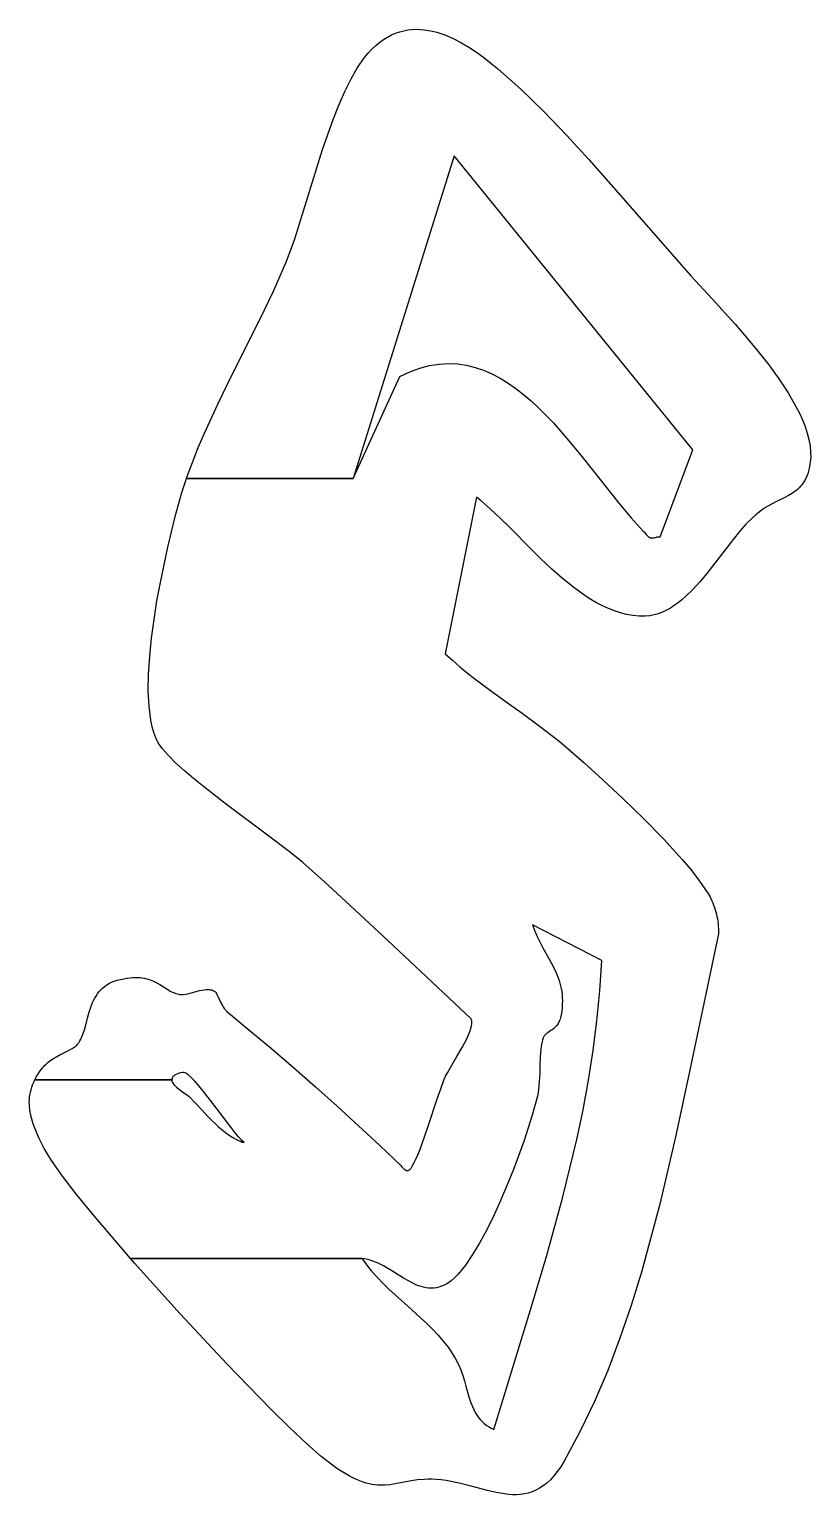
# Model space of a CAD drawing. Header units: millimetres. Extents: x 73 to 173, y -160 to -92.
# Drawn here: x 164.704 to 165.851, y -144.396 to -142.244 of the extents above; entities that cross this region are included whole.
import ezdxf

# ---------------------------------------------------------------- set-up
doc = ezdxf.new("R2010")
doc.units = ezdxf.units.MM
doc.layers.add('F.Silkscreen', color=41, linetype='CONTINUOUS', true_color=0xf2eda1)

msp = doc.modelspace()

# ---------------------------------------------------------------- linework, layer by layer
at = {"layer": 'F.Silkscreen', "linetype": 'CONTINUOUS'}
for p, q in [((165.218447, -142.263321), (165.224171, -142.259169)), ((165.224171, -142.259169), (165.229996, -142.255613)), ((165.229996, -142.255613), (165.235891, -142.252543)), ((165.235891, -142.252543), (165.241789, -142.249983)), ((165.241789, -142.249983), (165.247742, -142.247945)), ((165.247742, -142.247945), (165.253738, -142.24639)), ((165.253738, -142.24639), (165.259747, -142.245254)), ((165.259747, -142.245254), (165.265777, -142.244568)), ((165.265777, -142.244568), (165.271833, -142.244306)), ((165.271833, -142.244306), (165.277901, -142.244447)), ((165.277901, -142.244447), (165.283994, -142.244957)), ((165.283994, -142.244957), (165.290034, -142.245837)), ((165.290034, -142.245837), (165.29609, -142.247043)), ((165.29609, -142.247043), (165.302135, -142.2486)), ((165.302135, -142.2486), (165.308144, -142.250438)), ((165.308144, -142.250438), (165.314124, -142.252598)), ((165.314124, -142.252598), (165.326002, -142.257678)), ((165.326002, -142.257678), (165.337691, -142.263671)), ((165.196258, -142.285722), (165.201617, -142.279197)), ((165.201617, -142.279197), (165.207118, -142.273324)), ((165.207118, -142.273324), (165.21274, -142.268035)), ((165.21274, -142.268035), (165.218447, -142.263321)), ((165.337691, -142.263671), (165.349143, -142.270452)), ((165.349143, -142.270452), (165.360339, -142.277861)), ((165.360339, -142.277861), (165.371189, -142.285746)), ((165.176312, -142.317173), (165.186008, -142.300453)), ((165.186008, -142.300453), (165.196258, -142.285722)), ((165.371189, -142.285746), (165.381668, -142.293983)), ((165.381668, -142.293983), (165.391697, -142.302374)), ((165.391697, -142.302374), (165.408578, -142.316968)), ((165.167125, -142.335626), (165.176312, -142.317173)), ((165.408578, -142.316968), (165.425455, -142.332305)), ((165.158433, -142.355526), (165.167125, -142.335626)), ((165.425455, -142.332305), (165.44229, -142.348323)), ((165.150141, -142.376592), (165.158433, -142.355526)), ((165.44229, -142.348323), (165.459086, -142.364945)), ((165.459086, -142.364945), (165.492421, -142.399585)), ((165.134618, -142.420995), (165.150141, -142.376592)), ((165.492421, -142.399585), (165.525394, -142.435532)), ((165.106764, -142.510994), (165.134618, -142.420995)), ((165.327752, -142.430249), (165.179531, -142.904033)), ((165.677998, -142.861891), (165.327752, -142.430249)), ((165.525394, -142.435532), (165.557792, -142.472116)), ((165.557792, -142.472116), (165.589515, -142.508588)), ((165.09368, -142.551979), (165.106764, -142.510994)), ((165.589515, -142.508588), (165.650381, -142.578501)), ((165.087193, -142.570456), (165.09368, -142.551979)), ((165.080692, -142.58722), (165.087193, -142.570456)), ((165.650381, -142.578501), (165.675454, -142.606607)), ((165.062328, -142.628946), (165.080692, -142.58722)), ((165.675454, -142.606607), (165.706245, -142.639933)), ((165.042532, -142.670376), (165.062328, -142.628946)), ((165.706245, -142.639933), (165.739879, -142.677087)), ((165.001108, -142.753084), (165.042532, -142.670376)), ((165.739879, -142.677087), (165.756882, -142.696696)), ((165.756882, -142.696696), (165.773531, -142.716751)), ((165.773531, -142.716751), (165.789469, -142.737106)), ((164.980697, -142.794847), (165.001108, -142.753084)), ((165.179531, -142.904033), (165.24782, -142.754348)), ((165.24782, -142.754348), (165.262759, -142.747321)), ((165.262759, -142.747321), (165.277388, -142.741938)), ((165.277388, -142.741938), (165.29165, -142.738185)), ((165.29165, -142.738185), (165.305588, -142.735965)), ((165.305588, -142.735965), (165.319261, -142.735163)), ((165.319261, -142.735163), (165.332591, -142.735745)), ((165.332591, -142.735745), (165.345658, -142.73764)), ((165.345658, -142.73764), (165.35845, -142.740725)), ((165.35845, -142.740725), (165.370946, -142.744968)), ((165.370946, -142.744968), (165.383178, -142.75027)), ((165.383178, -142.75027), (165.395177, -142.756562)), ((165.789469, -142.737106), (165.804351, -142.757567)), ((165.395177, -142.756562), (165.406927, -142.763756)), ((165.406927, -142.763756), (165.418429, -142.771784)), ((165.418429, -142.771784), (165.4297, -142.780587)), ((165.804351, -142.757567), (165.817741, -142.77799)), ((164.961339, -142.837183), (164.980697, -142.794847)), ((165.4297, -142.780587), (165.440778, -142.79005)), ((165.440778, -142.79005), (165.451646, -142.800132)), ((165.817741, -142.77799), (165.829394, -142.798211)), ((165.829394, -142.798211), (165.834439, -142.80819)), ((165.451646, -142.800132), (165.472786, -142.821804)), ((165.834439, -142.80819), (165.838899, -142.81801)), ((165.838899, -142.81801), (165.842731, -142.827745)), ((164.95222, -142.858607), (164.961339, -142.837183)), ((165.472786, -142.821804), (165.493218, -142.844952)), ((165.842731, -142.827745), (165.845891, -142.837303)), ((165.845891, -142.837303), (165.848335, -142.846694)), ((164.943579, -142.880281), (164.95222, -142.858607)), ((165.493218, -142.844952), (165.513066, -142.869003)), ((165.630027, -142.989776), (165.677998, -142.861891)), ((165.848335, -142.846694), (165.850027, -142.855854)), ((165.850027, -142.855854), (165.850906, -142.864814)), ((164.935522, -142.902195), (164.943579, -142.880281)), ((165.513066, -142.869003), (165.532302, -142.893319)), ((165.849728, -142.883942), (165.848858, -142.888628)), ((165.850436, -142.878915), (165.849728, -142.883942)), ((165.850942, -142.87353), (165.850436, -142.878915)), ((165.850906, -142.864814), (165.850942, -142.87353)), ((164.928077, -142.92439), (164.934895, -142.904033)), ((164.934895, -142.904033), (164.935522, -142.902195)), ((164.934895, -142.904033), (165.179531, -142.904033)), ((165.179531, -142.904033), (164.934895, -142.904033)), ((165.532302, -142.893319), (165.569457, -142.940309)), ((165.843698, -142.904106), (165.841961, -142.907258)), ((165.845187, -142.90065), (165.843698, -142.904106)), ((165.846583, -142.896926), (165.845187, -142.90065)), ((165.847797, -142.892918), (165.846583, -142.896926)), ((165.848858, -142.888628), (165.847797, -142.892918)), ((164.91829, -142.959802), (164.928077, -142.92439)), ((165.82405, -142.92548), (165.81856, -142.928724)), ((165.826665, -142.923727), (165.82405, -142.92548)), ((165.82919, -142.921868), (165.826665, -142.923727)), ((165.831584, -142.919871), (165.82919, -142.921868)), ((165.8339, -142.917724), (165.831584, -142.919871)), ((165.836123, -142.915402), (165.8339, -142.917724)), ((165.838221, -142.91291), (165.836123, -142.915402)), ((165.840164, -142.910205), (165.838221, -142.91291)), ((165.841961, -142.907258), (165.840164, -142.910205)), ((165.360665, -142.931211), (165.314658, -143.161261)), ((165.36742, -142.936527), (165.360665, -142.931211)), ((165.38123, -142.948726), (165.36742, -142.936527)), ((165.395363, -142.962141), (165.38123, -142.948726)), ((165.569457, -142.940309), (165.587514, -142.961786)), ((165.781657, -142.948685), (165.778491, -142.950973)), ((165.784838, -142.94653), (165.781657, -142.948685)), ((165.78804, -142.944546), (165.784838, -142.94653)), ((165.794363, -142.940937), (165.78804, -142.944546)), ((165.800656, -142.937701), (165.794363, -142.940937)), ((165.812799, -142.931734), (165.800656, -142.937701)), ((165.81856, -142.928724), (165.812799, -142.931734)), ((164.907302, -143.004924), (164.91829, -142.959802)), ((165.409795, -142.976472), (165.395363, -142.962141)), ((165.587514, -142.961786), (165.605329, -142.981069)), ((165.765635, -142.961623), (165.75601, -142.971156)), ((165.770466, -142.957339), (165.765635, -142.961623)), ((165.775383, -142.953456), (165.770466, -142.957339)), ((165.778491, -142.950973), (165.775383, -142.953456)), ((165.439615, -143.00661), (165.409795, -142.976472)), ((165.605329, -142.981069), (165.606617, -142.982394)), ((165.606617, -142.982394), (165.607739, -142.983708)), ((165.607739, -142.983708), (165.609729, -142.986119)), ((165.609729, -142.986119), (165.610615, -142.987189)), ((165.610615, -142.987189), (165.61153, -142.988168)), ((165.61153, -142.988168), (165.61239, -142.989021)), ((165.61239, -142.989021), (165.612847, -142.989414)), ((165.612847, -142.989414), (165.61333, -142.989776)), ((165.61333, -142.989776), (165.613808, -142.990118)), ((165.613808, -142.990118), (165.614308, -142.990397)), ((165.614308, -142.990397), (165.614826, -142.990652)), ((165.614826, -142.990652), (165.615402, -142.990858)), ((165.615402, -142.990858), (165.615993, -142.991025)), ((165.615993, -142.991025), (165.61663, -142.991159)), ((165.61663, -142.991159), (165.617277, -142.991253)), ((165.617277, -142.991253), (165.618, -142.991293)), ((165.618, -142.991293), (165.618748, -142.991275)), ((165.618748, -142.991275), (165.619552, -142.991226)), ((165.619552, -142.991226), (165.620423, -142.991116)), ((165.620423, -142.991116), (165.621354, -142.990956)), ((165.621354, -142.990956), (165.622325, -142.990736)), ((165.622325, -142.990736), (165.623381, -142.990495)), ((165.623381, -142.990495), (165.624478, -142.990175)), ((165.624478, -142.990175), (165.625691, -142.989776)), ((165.625691, -142.989776), (165.630027, -142.989776)), ((165.74648, -142.981864), (165.736982, -142.993447)), ((165.75601, -142.971156), (165.74648, -142.981864)), ((164.896499, -143.056424), (164.907302, -143.004924)), ((165.455005, -143.021811), (165.439615, -143.00661)), ((165.736982, -142.993447), (165.698336, -143.043365)), ((165.470705, -143.036651), (165.455005, -143.021811)), ((164.891572, -143.08351), (164.896499, -143.056424)), ((165.486738, -143.050876), (165.470705, -143.036651)), ((165.503106, -143.064112), (165.486738, -143.050876)), ((165.688262, -143.055452), (165.677998, -143.066847)), ((165.698336, -143.043365), (165.688262, -143.055452)), ((165.519812, -143.076076), (165.503106, -143.064112)), ((165.528258, -143.081501), (165.519812, -143.076076)), ((165.667372, -143.077285), (165.661933, -143.082063)), ((165.677998, -143.066847), (165.667372, -143.077285)), ((164.887216, -143.110967), (164.891572, -143.08351)), ((165.536795, -143.086472), (165.528258, -143.081501)), ((165.545451, -143.090987), (165.536795, -143.086472)), ((165.554151, -143.094995), (165.545451, -143.090987)), ((165.562955, -143.098439), (165.554151, -143.094995)), ((165.571865, -143.101298), (165.562955, -143.098439)), ((165.639263, -143.097496), (165.633302, -143.100249)), ((165.645083, -143.094247), (165.639263, -143.097496)), ((165.650801, -143.09057), (165.645083, -143.094247)), ((165.656422, -143.086497), (165.650801, -143.09057)), ((165.661933, -143.082063), (165.656422, -143.086497)), ((164.883577, -143.13831), (164.887216, -143.110967)), ((165.580822, -143.103511), (165.571865, -143.101298)), ((165.589875, -143.105093), (165.580822, -143.103511)), ((165.599003, -143.105946), (165.589875, -143.105093)), ((165.608227, -143.106045), (165.599003, -143.105946)), ((165.614686, -143.105463), (165.608227, -143.106045)), ((165.62102, -143.104279), (165.614686, -143.105463)), ((165.627222, -143.102538), (165.62102, -143.104279)), ((165.633302, -143.100249), (165.627222, -143.102538)), ((164.880879, -143.165135), (164.883577, -143.13831)), ((165.314658, -143.161261), (165.325181, -143.170903)), ((164.879226, -143.19105), (164.880879, -143.165135)), ((165.325181, -143.170903), (165.335947, -143.180273)), ((165.335947, -143.180273), (165.346953, -143.189354)), ((164.878831, -143.215617), (164.879226, -143.19105)), ((165.346953, -143.189354), (165.358148, -143.198201)), ((165.358148, -143.198201), (165.381021, -143.215385)), ((164.879845, -143.238436), (164.878831, -143.215617)), ((165.381021, -143.215385), (165.404209, -143.232111)), ((164.882482, -143.259037), (164.879845, -143.238436)), ((165.404209, -143.232111), (165.427511, -143.248728)), ((165.427511, -143.248728), (165.450574, -143.265506)), ((164.884459, -143.268422), (164.882482, -143.259037)), ((164.886881, -143.277059), (164.884459, -143.268422)), ((165.450574, -143.265506), (165.473109, -143.282752)), ((164.889782, -143.284987), (164.886881, -143.277059)), ((164.893216, -143.292076), (164.889782, -143.284987)), ((164.899602, -143.300997), (164.893216, -143.292076)), ((165.473109, -143.282752), (165.484123, -143.291656)), ((165.484123, -143.291656), (165.494883, -143.300786)), ((164.908286, -143.310833), (164.899602, -143.300997)), ((164.918932, -143.32142), (164.908286, -143.310833)), ((165.494883, -143.300786), (165.518524, -143.321669)), ((164.93128, -143.332639), (164.918932, -143.32142)), ((164.944973, -143.344341), (164.93128, -143.332639)), ((165.518524, -143.321669), (165.545948, -143.346467)), ((164.959816, -143.356402), (164.944973, -143.344341)), ((164.991662, -143.3811), (164.959816, -143.356402)), ((165.545948, -143.346467), (165.575569, -143.374157)), ((165.575569, -143.374157), (165.605888, -143.403612)), ((165.055894, -143.428998), (164.991662, -143.3811)), ((165.605888, -143.403612), (165.635268, -143.433756)), ((165.083635, -143.450105), (165.055894, -143.428998)), ((165.635268, -143.433756), (165.649175, -143.448738)), ((165.095395, -143.459494), (165.083635, -143.450105)), ((165.105369, -143.467923), (165.095395, -143.459494)), ((165.649175, -143.448738), (165.662253, -143.463476)), ((165.662253, -143.463476), (165.674336, -143.477837)), ((165.137274, -143.496316), (165.105369, -143.467923)), ((165.674336, -143.477837), (165.685256, -143.491699)), ((165.168736, -143.52485), (165.137274, -143.496316)), ((165.685256, -143.491699), (165.694766, -143.504906)), ((165.694766, -143.504906), (165.702701, -143.51734)), ((165.230552, -143.58218), (165.168736, -143.52485)), ((165.702701, -143.51734), (165.704272, -143.520597)), ((165.704272, -143.520597), (165.705754, -143.52388)), ((165.705754, -143.52388), (165.707137, -143.527165)), ((165.707137, -143.527165), (165.708398, -143.53045)), ((165.708398, -143.53045), (165.709589, -143.533786)), ((165.709589, -143.533786), (165.710663, -143.537099)), ((165.710663, -143.537099), (165.711628, -143.540487)), ((165.711628, -143.540487), (165.712512, -143.543856)), ((165.712512, -143.543856), (165.713275, -143.547291)), ((165.713275, -143.547291), (165.713954, -143.550751)), ((165.713954, -143.550751), (165.714503, -143.554254)), ((165.544291, -143.611807), (165.442546, -143.559465)), ((165.442546, -143.559465), (165.446007, -143.568682)), ((165.446007, -143.568682), (165.449794, -143.577306)), ((165.715787, -143.572559), (165.674636, -143.767987)), ((165.714503, -143.554254), (165.714966, -143.557816)), ((165.714966, -143.557816), (165.715321, -143.561413)), ((165.715321, -143.561413), (165.715572, -143.565068)), ((165.715572, -143.565068), (165.715732, -143.568779)), ((165.715732, -143.568779), (165.715787, -143.572559)), ((165.352454, -143.697552), (165.230552, -143.58218)), ((165.449794, -143.577306), (165.453795, -143.585462)), ((165.453795, -143.585462), (165.457945, -143.593232)), ((165.457945, -143.593232), (165.466225, -143.607975)), ((165.466225, -143.607975), (165.470209, -143.61515)), ((165.470209, -143.61515), (165.473995, -143.622353)), ((165.541569, -143.6561), (165.544291, -143.611807)), ((164.847314, -143.637704), (164.851612, -143.637158)), ((164.851612, -143.637158), (164.855673, -143.63683)), ((164.855673, -143.63683), (164.859544, -143.636701)), ((164.859544, -143.636701), (164.863196, -143.636742)), ((164.863196, -143.636742), (164.866676, -143.636938)), ((164.866676, -143.636938), (164.869986, -143.637305)), ((164.869986, -143.637305), (164.873114, -143.637804)), ((165.473995, -143.622353), (165.47741, -143.629641)), ((165.47741, -143.629641), (165.480421, -143.637119)), ((165.480421, -143.637119), (165.481766, -143.640956)), ((164.804144, -143.660876), (164.806376, -143.657957)), ((164.806376, -143.657957), (164.808829, -143.655163)), ((164.808829, -143.655163), (164.811486, -143.652551)), ((164.811486, -143.652551), (164.814415, -143.650067)), ((164.814415, -143.650067), (164.817608, -143.647767)), ((164.817608, -143.647767), (164.821064, -143.645662)), ((164.821064, -143.645662), (164.824796, -143.643765)), ((164.824796, -143.643765), (164.828872, -143.642089)), ((164.828872, -143.642089), (164.833247, -143.640632)), ((164.833247, -143.640632), (164.837982, -143.639402)), ((164.837982, -143.639402), (164.84275, -143.638448)), ((164.84275, -143.638448), (164.847314, -143.637704)), ((164.873114, -143.637804), (164.876072, -143.638448)), ((164.876072, -143.638448), (164.878898, -143.639184)), ((164.878898, -143.639184), (164.881574, -143.640059)), ((164.881574, -143.640059), (164.886593, -143.642045)), ((164.886593, -143.642045), (164.891205, -143.644316)), ((164.891205, -143.644316), (164.895498, -143.646774)), ((164.895498, -143.646774), (164.899535, -143.649317)), ((164.899535, -143.649317), (164.907266, -143.654336)), ((164.907266, -143.654336), (164.911131, -143.656589)), ((164.911131, -143.656589), (164.915105, -143.658553)), ((164.915105, -143.658553), (164.917151, -143.65938)), ((164.940009, -143.659727), (164.943474, -143.658808)), ((164.943474, -143.658808), (164.95042, -143.656859)), ((164.95042, -143.656859), (164.953879, -143.655959)), ((164.953879, -143.655959), (164.957317, -143.655163)), ((164.957317, -143.655163), (164.960705, -143.65458)), ((164.960705, -143.65458), (164.963992, -143.654267)), ((164.963992, -143.654267), (164.965591, -143.654233)), ((164.965591, -143.654233), (164.967215, -143.654268)), ((164.967215, -143.654268), (164.968763, -143.654401)), ((164.968763, -143.654401), (164.970275, -143.654656)), ((164.970275, -143.654656), (164.97178, -143.655039)), ((164.97178, -143.655039), (164.97323, -143.655488)), ((164.97323, -143.655488), (164.974669, -143.656111)), ((164.974669, -143.656111), (164.976058, -143.656859)), ((164.976058, -143.656859), (164.976334, -143.656913)), ((164.976334, -143.656913), (164.976638, -143.657074)), ((164.976638, -143.657074), (164.976939, -143.657365)), ((164.976939, -143.657365), (164.977268, -143.65774)), ((164.977268, -143.65774), (164.977972, -143.658793)), ((164.977972, -143.658793), (164.978773, -143.660163)), ((165.481766, -143.640956), (165.482949, -143.644888)), ((165.482949, -143.644888), (165.483988, -143.648936)), ((165.483988, -143.648936), (165.484859, -143.65308)), ((165.484859, -143.65308), (165.485568, -143.657365)), ((165.485568, -143.657365), (165.486081, -143.661747)), ((165.537339, -143.700176), (165.541569, -143.6561)), ((164.792115, -143.687483), (164.794396, -143.680465)), ((164.794396, -143.680465), (164.797077, -143.673635)), ((164.797077, -143.673635), (164.798594, -143.670296)), ((164.798594, -143.670296), (164.800281, -143.667042)), ((164.800281, -143.667042), (164.802111, -143.663903)), ((164.802111, -143.663903), (164.804144, -143.660876)), ((164.917151, -143.65938), (164.919253, -143.660118)), ((164.919253, -143.660118), (164.921469, -143.660742)), ((164.921469, -143.660742), (164.923731, -143.661217)), ((164.923731, -143.661217), (164.925251, -143.661431)), ((164.925251, -143.661431), (164.926779, -143.661544)), ((164.926779, -143.661544), (164.928375, -143.661567)), ((164.928375, -143.661567), (164.92999, -143.661507)), ((164.92999, -143.661507), (164.933265, -143.661148)), ((164.933265, -143.661148), (164.936596, -143.660528)), ((164.936596, -143.660528), (164.940009, -143.659727)), ((164.978773, -143.660163), (164.979625, -143.661818)), ((164.979625, -143.661818), (164.980539, -143.663751)), ((164.980539, -143.663751), (164.982573, -143.668121)), ((164.982573, -143.668121), (164.984898, -143.67289)), ((164.984898, -143.67289), (164.986158, -143.675327)), ((164.986158, -143.675327), (164.987512, -143.677697)), ((164.987512, -143.677697), (164.988884, -143.679995)), ((164.988884, -143.679995), (164.990362, -143.682168)), ((165.486081, -143.661747), (165.486398, -143.666317)), ((165.486433, -143.675915), (165.486092, -143.680988)), ((165.486398, -143.666317), (165.486524, -143.671035)), ((165.486524, -143.671035), (165.486433, -143.675915)), ((164.786495, -143.708478), (164.790139, -143.694575)), ((164.790139, -143.694575), (164.792115, -143.687483)), ((164.990362, -143.682168), (164.991099, -143.68318)), ((164.991099, -143.68318), (164.991889, -143.684163)), ((164.991889, -143.684163), (164.992679, -143.685058)), ((164.992679, -143.685058), (164.993498, -143.685901)), ((164.993498, -143.685901), (165.026576, -143.713316)), ((165.353132, -143.699158), (165.352454, -143.697552)), ((165.35353, -143.700927), (165.353132, -143.699158)), ((165.353703, -143.70292), (165.35353, -143.700927)), ((165.481788, -143.701472), (165.481045, -143.702995)), ((165.482493, -143.699789), (165.481788, -143.701472)), ((165.483162, -143.697969), (165.482493, -143.699789)), ((165.483729, -143.696037), (165.483162, -143.697969)), ((165.484266, -143.693966), (165.483729, -143.696037)), ((165.484692, -143.691736), (165.484266, -143.693966)), ((165.485529, -143.686256), (165.484692, -143.691736)), ((165.486092, -143.680988), (165.485529, -143.686256)), ((165.531712, -143.744027), (165.537339, -143.700176)), ((164.779904, -143.727189), (164.782431, -143.721397)), ((164.782431, -143.721397), (164.784567, -143.715109)), ((164.784567, -143.715109), (164.786495, -143.708478)), ((165.026576, -143.713316), (165.0594, -143.740957)), ((165.346157, -143.726879), (165.348954, -143.720815)), ((165.348954, -143.720815), (165.351224, -143.715075)), ((165.351224, -143.715075), (165.352829, -143.709804)), ((165.352829, -143.709804), (165.353324, -143.707344)), ((165.353324, -143.707344), (165.353614, -143.705043)), ((165.353614, -143.705043), (165.353703, -143.70292)), ((165.459481, -143.723134), (165.458979, -143.7241)), ((165.460092, -143.722246), (165.459481, -143.723134)), ((165.460753, -143.721397), (165.460092, -143.722246)), ((165.461444, -143.720609), (165.460753, -143.721397)), ((165.462194, -143.719869), (165.461444, -143.720609)), ((165.46301, -143.719165), (165.462194, -143.719869)), ((165.463869, -143.718512), (165.46301, -143.719165)), ((165.465659, -143.717227), (165.463869, -143.718512)), ((165.467594, -143.715955), (165.465659, -143.717227)), ((165.469585, -143.714712), (165.467594, -143.715955)), ((165.471614, -143.713346), (165.469585, -143.714712)), ((165.473665, -143.711846), (165.471614, -143.713346)), ((165.474661, -143.710993), (165.473665, -143.711846)), ((165.475651, -143.710084), (165.474661, -143.710993)), ((165.476621, -143.709139), (165.475651, -143.710084)), ((165.477574, -143.708092), (165.476621, -143.709139)), ((165.478498, -143.706965), (165.477574, -143.708092)), ((165.47936, -143.705751), (165.478498, -143.706965)), ((165.480239, -143.704416), (165.47936, -143.705751)), ((165.481045, -143.702995), (165.480239, -143.704416)), ((164.752058, -143.748782), (164.759845, -143.744848)), ((164.759845, -143.744848), (164.763496, -143.742916)), ((164.763496, -143.742916), (164.766905, -143.741008)), ((164.766905, -143.741008), (164.769965, -143.739048)), ((164.769965, -143.739048), (164.772744, -143.736962)), ((164.772744, -143.736962), (164.773939, -143.735903)), ((164.773939, -143.735903), (164.775076, -143.734787)), ((164.775076, -143.734787), (164.776053, -143.733624)), ((164.776053, -143.733624), (164.776958, -143.732412)), ((164.776958, -143.732412), (164.778517, -143.729882)), ((164.778517, -143.729882), (164.779904, -143.727189)), ((165.0594, -143.740957), (165.091902, -143.768907)), ((165.331755, -143.752788), (165.339366, -143.739695)), ((165.339366, -143.739695), (165.342931, -143.733212)), ((165.342931, -143.733212), (165.346157, -143.726879)), ((165.454934, -143.742437), (165.454469, -143.747803)), ((165.455531, -143.737418), (165.454934, -143.742437)), ((165.456338, -143.732832), (165.455531, -143.737418)), ((165.457306, -143.72872), (165.456338, -143.732832)), ((165.458552, -143.72515), (165.457306, -143.72872)), ((165.458979, -143.7241), (165.458552, -143.72515)), ((165.524837, -143.787704), (165.531712, -143.744027)), ((164.724874, -143.767783), (164.726571, -143.765981)), ((164.726571, -143.765981), (164.728335, -143.764251)), ((164.728335, -143.764251), (164.73014, -143.762606)), ((164.73014, -143.762606), (164.73203, -143.761055)), ((164.73203, -143.761055), (164.735865, -143.758187)), ((164.735865, -143.758187), (164.739856, -143.75555)), ((164.739856, -143.75555), (164.743923, -143.753104)), ((164.743923, -143.753104), (164.748023, -143.750879)), ((164.748023, -143.750879), (164.752058, -143.748782)), ((165.317752, -143.776788), (165.324246, -143.765397)), ((165.324246, -143.765397), (165.331755, -143.752788)), ((165.453636, -143.765303), (165.453218, -143.777525)), ((165.454115, -143.753428), (165.453636, -143.765303)), ((165.454469, -143.747803), (165.454115, -143.753428)), ((164.710568, -143.790446), (164.712136, -143.787114)), ((164.712136, -143.787114), (164.712314, -143.786731)), ((164.712136, -143.787114), (164.913301, -143.787114)), ((164.913301, -143.787114), (164.712136, -143.787114)), ((164.712314, -143.786731), (164.714291, -143.782998)), ((164.714291, -143.782998), (164.716507, -143.779235)), ((164.716507, -143.779235), (164.718975, -143.77546)), ((164.718975, -143.77546), (164.721706, -143.77166)), ((164.721706, -143.77166), (164.723261, -143.769678)), ((164.723261, -143.769678), (164.724874, -143.767783)), ((164.913357, -143.785811), (164.913301, -143.787114)), ((164.913301, -143.787114), (164.913493, -143.788411)), ((164.913737, -143.784534), (164.913357, -143.785811)), ((164.914403, -143.783297), (164.913737, -143.784534)), ((164.915394, -143.782088), (164.914403, -143.783297)), ((164.916744, -143.780955), (164.915394, -143.782088)), ((164.918449, -143.779839), (164.916744, -143.780955)), ((164.920599, -143.778795), (164.918449, -143.779839)), ((164.92313, -143.777805), (164.920599, -143.778795)), ((164.926113, -143.776873), (164.92313, -143.777805)), ((164.929549, -143.776024), (164.926113, -143.776873)), ((164.931041, -143.776024), (164.929549, -143.776024)), ((164.93274, -143.776554), (164.931041, -143.776024)), ((164.934719, -143.777588), (164.93274, -143.776554)), ((164.936875, -143.779096), (164.934719, -143.777588)), ((164.941768, -143.78334), (164.936875, -143.779096)), ((164.947306, -143.789062), (164.941768, -143.78334)), ((165.091902, -143.768907), (165.124089, -143.797104)), ((165.307985, -143.799978), (165.313225, -143.786195)), ((165.313225, -143.786195), (165.315186, -143.781779)), ((165.315186, -143.781779), (165.317752, -143.776788)), ((165.453218, -143.777525), (165.452607, -143.789528)), ((165.516794, -143.831168), (165.524837, -143.787704)), ((165.674636, -143.767987), (165.653229, -143.868744)), ((164.704616, -143.812368), (164.705125, -143.808777)), ((164.705125, -143.808777), (164.705808, -143.805128)), ((164.705808, -143.805128), (164.706655, -143.801479)), ((164.706655, -143.801479), (164.707757, -143.79781)), ((164.707757, -143.79781), (164.709047, -143.79414)), ((164.709047, -143.79414), (164.710568, -143.790446)), ((164.913493, -143.788411), (164.913898, -143.789759)), ((164.913898, -143.789759), (164.914561, -143.791078)), ((164.914561, -143.791078), (164.915369, -143.79241)), ((164.915369, -143.79241), (164.916391, -143.793758)), ((164.916391, -143.793758), (164.917557, -143.795105)), ((164.917557, -143.795105), (164.920213, -143.797725)), ((164.920213, -143.797725), (164.923238, -143.800253)), ((164.923238, -143.800253), (164.926413, -143.802625)), ((164.926413, -143.802625), (164.929539, -143.804845)), ((164.929539, -143.804845), (164.935025, -143.808509)), ((164.935025, -143.808509), (164.937029, -143.809882)), ((164.953376, -143.796032), (164.947306, -143.789062)), ((164.959816, -143.803949), (164.953376, -143.796032)), ((164.973509, -143.821607), (164.959816, -143.803949)), ((165.124089, -143.797104), (165.155953, -143.825563)), ((165.302274, -143.816584), (165.307985, -143.799978)), ((165.45082, -143.806045), (165.449825, -143.810891)), ((165.451559, -143.800857), (165.45082, -143.806045)), ((165.452167, -143.795306), (165.451559, -143.800857)), ((165.452607, -143.789528), (165.452167, -143.795306)), ((164.704189, -143.819587), (164.70432, -143.815991)), ((164.704231, -143.823175), (164.704189, -143.819587)), ((164.704458, -143.826754), (164.704231, -143.823175)), ((164.70432, -143.815991), (164.704616, -143.812368)), ((164.704823, -143.830317), (164.704458, -143.826754)), ((164.706, -143.837479), (164.704823, -143.830317)), ((164.937029, -143.809882), (164.938257, -143.810891)), ((164.938257, -143.810891), (164.94761, -143.820562)), ((164.94761, -143.820562), (164.957104, -143.830773)), ((164.957104, -143.830773), (164.96683, -143.841077)), ((165.000259, -143.857166), (164.973509, -143.821607)), ((165.155953, -143.825563), (165.187437, -143.854325)), ((165.28997, -143.853773), (165.302274, -143.816584)), ((165.449825, -143.810891), (165.442335, -143.838982)), ((165.507698, -143.874453), (165.516794, -143.831168)), ((164.707714, -143.844625), (164.706, -143.837479)), ((164.709902, -143.851765), (164.707714, -143.844625)), ((164.712521, -143.858933), (164.709902, -143.851765)), ((164.96683, -143.841077), (164.97178, -143.84612)), ((164.97178, -143.84612), (164.97678, -143.851052)), ((164.97678, -143.851052), (164.981867, -143.855782)), ((165.442335, -143.838982), (165.430327, -143.876151)), ((164.715517, -143.866107), (164.712521, -143.858933)), ((164.718781, -143.873325), (164.715517, -143.866107)), ((164.726088, -143.887929), (164.718781, -143.873325)), ((164.981867, -143.855782), (164.986985, -143.86029)), ((164.986985, -143.86029), (164.992218, -143.864478)), ((164.992218, -143.864478), (164.997521, -143.868319)), ((164.997521, -143.868319), (165.002944, -143.871785)), ((165.006099, -143.864576), (165.000259, -143.857166)), ((165.002944, -143.871785), (165.008424, -143.874773)), ((165.011359, -143.870892), (165.006099, -143.864576)), ((165.015919, -143.875859), (165.011359, -143.870892)), ((165.187437, -143.854325), (165.21854, -143.883341)), ((165.277651, -143.88878), (165.283706, -143.872128)), ((165.283706, -143.872128), (165.28997, -143.853773)), ((165.653229, -143.868744), (165.629684, -143.969651)), ((164.736727, -143.905527), (164.726088, -143.887929)), ((165.008424, -143.874773), (165.011209, -143.876098)), ((165.011209, -143.876098), (165.013963, -143.877278)), ((165.013963, -143.877278), (165.016802, -143.878304)), ((165.019647, -143.879205), (165.015919, -143.875859)), ((165.016802, -143.878304), (165.019647, -143.879205)), ((165.21854, -143.883341), (165.249271, -143.912644)), ((165.274736, -143.896148), (165.277651, -143.88878)), ((165.430327, -143.876151), (165.414631, -143.91878)), ((165.486883, -143.960591), (165.507698, -143.874453)), ((164.752955, -143.928356), (164.736727, -143.905527)), ((165.249271, -143.912644), (165.250589, -143.914184)), ((165.250589, -143.914184), (165.251857, -143.915615)), ((165.251857, -143.915615), (165.253065, -143.916878)), ((165.253065, -143.916878), (165.253644, -143.917435)), ((165.263571, -143.917708), (165.264059, -143.91707)), ((165.264059, -143.91707), (165.264577, -143.916336)), ((165.264577, -143.916336), (165.265119, -143.915529)), ((165.265119, -143.915529), (165.265635, -143.914651)), ((165.265635, -143.914651), (165.266172, -143.91369)), ((165.266172, -143.91369), (165.266702, -143.912644)), ((165.266702, -143.912644), (165.269237, -143.908213)), ((165.269237, -143.908213), (165.271922, -143.902686)), ((165.271922, -143.902686), (165.274736, -143.896148)), ((164.773974, -143.955609), (164.752955, -143.928356)), ((165.253644, -143.917435), (165.254241, -143.917956)), ((165.254241, -143.917956), (165.254819, -143.918428)), ((165.254819, -143.918428), (165.255375, -143.918834)), ((165.255375, -143.918834), (165.255901, -143.919201)), ((165.255901, -143.919201), (165.25646, -143.919547)), ((165.25646, -143.919547), (165.256975, -143.919791)), ((165.256975, -143.919791), (165.257505, -143.92001)), ((165.257505, -143.92001), (165.258019, -143.920183)), ((165.258019, -143.920183), (165.258521, -143.920264)), ((165.258521, -143.920264), (165.259041, -143.920319)), ((165.259041, -143.920319), (165.259519, -143.920292)), ((165.259519, -143.920292), (165.26003, -143.920193)), ((165.26003, -143.920193), (165.260548, -143.92003)), ((165.260548, -143.92003), (165.261053, -143.91982)), ((165.261053, -143.91982), (165.261546, -143.919547)), ((165.261546, -143.919547), (165.262056, -143.919193)), ((165.262056, -143.919193), (165.262537, -143.918766)), ((165.262537, -143.918766), (165.263052, -143.918276)), ((165.263052, -143.918276), (165.263571, -143.917708)), ((165.414631, -143.91878), (165.40573, -143.941042)), ((164.799113, -143.986555), (164.773974, -143.955609)), ((165.40573, -143.941042), (165.396218, -143.96332)), ((165.396218, -143.96332), (165.386289, -143.985184)), ((165.46335, -144.046166), (165.486883, -143.960591)), ((165.629684, -143.969651), (165.602694, -144.069384)), ((164.852707, -144.049229), (164.799113, -143.986555)), ((165.386289, -143.985184), (165.375977, -144.006153)), ((165.375977, -144.006153), (165.365434, -144.025806)), ((165.354779, -144.043671), (165.344127, -144.059346)), ((165.365434, -144.025806), (165.354779, -144.043671)), ((165.438017, -144.131308), (165.46335, -144.046166)), ((164.858625, -144.056147), (164.852707, -144.049229)), ((164.852707, -144.049229), (165.19259, -144.049229)), ((165.19259, -144.049229), (164.852707, -144.049229)), ((164.925539, -144.130813), (164.858625, -144.056147)), ((165.19259, -144.049229), (165.199235, -144.058653)), ((165.196651, -144.049805), (165.19259, -144.049229)), ((165.200667, -144.050634), (165.196651, -144.049805)), ((165.199235, -144.058653), (165.206608, -144.067828)), ((165.204632, -144.051706), (165.200667, -144.050634)), ((165.208563, -144.053032), (165.204632, -144.051706)), ((165.206608, -144.067828), (165.214596, -144.076777)), ((165.212447, -144.054528), (165.208563, -144.053032)), ((165.216285, -144.056223), (165.212447, -144.054528)), ((165.223912, -144.060063), (165.216285, -144.056223)), ((165.231405, -144.06439), (165.223912, -144.060063)), ((165.238802, -144.068935), (165.231405, -144.06439)), ((165.344127, -144.059346), (165.333563, -144.072324)), ((165.214596, -144.076777), (165.22308, -144.085537)), ((165.22308, -144.085537), (165.23192, -144.094185)), ((165.253463, -144.078116), (165.238802, -144.068935)), ((165.260741, -144.082377), (165.253463, -144.078116)), ((165.268021, -144.086161), (165.260741, -144.082377)), ((165.271685, -144.08781), (165.268021, -144.086161)), ((165.275356, -144.089258), (165.271685, -144.08781)), ((165.279034, -144.090529), (165.275356, -144.089258)), ((165.313225, -144.088478), (165.309272, -144.090181)), ((165.318152, -144.085807), (165.313225, -144.088478)), ((165.32322, -144.082186), (165.318152, -144.085807)), ((165.328339, -144.077664), (165.32322, -144.082186)), ((165.333563, -144.072324), (165.328339, -144.077664)), ((165.602694, -144.069384), (165.587561, -144.118333)), ((165.23192, -144.094185), (165.241072, -144.102701)), ((165.241072, -144.102701), (165.259789, -144.119552)), ((165.282715, -144.091556), (165.279034, -144.090529)), ((165.286446, -144.092312), (165.282715, -144.091556)), ((165.290147, -144.092797), (165.286446, -144.092312)), ((165.293938, -144.092984), (165.290147, -144.092797)), ((165.297709, -144.092832), (165.293938, -144.092984)), ((165.301538, -144.092326), (165.297709, -144.092832)), ((165.305402, -144.091458), (165.301538, -144.092326)), ((165.309272, -144.090181), (165.305402, -144.091458)), ((164.993982, -144.20418), (164.925539, -144.130813)), ((165.259789, -144.119552), (165.278379, -144.136328)), ((165.38587, -144.300678), (165.438017, -144.131308)), ((165.587561, -144.118333), (165.571092, -144.166474)), ((165.278379, -144.136328), (165.287382, -144.144731)), ((165.287382, -144.144731), (165.295992, -144.153267)), ((165.295992, -144.153267), (165.304172, -144.161892)), ((165.304172, -144.161892), (165.311757, -144.170654)), ((165.311757, -144.170654), (165.318706, -144.179592)), ((165.571092, -144.166474), (165.553162, -144.213602)), ((165.318706, -144.179592), (165.321857, -144.184156)), ((165.321857, -144.184156), (165.324821, -144.188758)), ((165.324821, -144.188758), (165.327444, -144.192714)), ((165.327444, -144.192714), (165.329831, -144.196732)), ((165.329831, -144.196732), (165.333946, -144.204774)), ((165.057955, -144.269902), (164.993982, -144.20418)), ((165.333946, -144.204774), (165.337409, -144.212891)), ((165.337409, -144.212891), (165.340301, -144.220974)), ((165.553162, -144.213602), (165.533606, -144.259535)), ((165.340301, -144.220974), (165.342801, -144.228987)), ((165.342801, -144.228987), (165.345043, -144.236949)), ((165.345043, -144.236949), (165.349358, -144.252331)), ((165.349358, -144.252331), (165.351719, -144.259723)), ((165.351719, -144.259723), (165.354424, -144.266801)), ((165.533606, -144.259535), (165.512305, -144.304113)), ((165.086462, -144.297904), (165.057955, -144.269902)), ((165.354424, -144.266801), (165.357605, -144.273534)), ((165.357605, -144.273534), (165.359438, -144.276768)), ((165.359438, -144.276768), (165.361416, -144.27991)), ((165.361416, -144.27991), (165.363609, -144.282926)), ((165.363609, -144.282926), (165.36599, -144.285852)), ((165.111618, -144.32161), (165.086462, -144.297904)), ((165.36599, -144.285852), (165.368628, -144.28862)), ((165.368628, -144.28862), (165.371495, -144.291325)), ((165.371495, -144.291325), (165.374663, -144.293858)), ((165.374663, -144.293858), (165.378085, -144.296281)), ((165.378085, -144.296281), (165.38182, -144.298559)), ((165.38182, -144.298559), (165.38587, -144.300678)), ((165.512305, -144.304113), (165.489058, -144.347168)), ((165.132701, -144.340234), (165.111618, -144.32161)), ((165.148977, -144.352967), (165.132701, -144.340234)), ((165.489058, -144.347168), (165.484132, -144.355206)), ((165.155633, -144.357525), (165.148977, -144.352967)), ((165.161936, -144.361574), (165.155633, -144.357525)), ((165.167927, -144.365237), (165.161936, -144.361574)), ((165.17366, -144.368456), (165.167927, -144.365237)), ((165.179095, -144.371283), (165.17366, -144.368456)), ((165.474037, -144.368715), (165.46889, -144.374291)), ((165.479102, -144.362335), (165.474037, -144.368715)), ((165.484132, -144.355206), (165.479102, -144.362335)), ((165.184268, -144.373744), (165.179095, -144.371283)), ((165.189227, -144.375857), (165.184268, -144.373744)), ((165.193964, -144.377624), (165.189227, -144.375857)), ((165.198518, -144.379084), (165.193964, -144.377624)), ((165.202887, -144.380261), (165.198518, -144.379084)), ((165.207113, -144.381141), (165.202887, -144.380261)), ((165.211173, -144.381774), (165.207113, -144.381141)), ((165.215154, -144.382185), (165.211173, -144.381774)), ((165.219024, -144.382381), (165.215154, -144.382185)), ((165.222822, -144.382388), (165.219024, -144.382381)), ((165.22655, -144.382222), (165.222822, -144.382388)), ((165.23396, -144.38148), (165.22655, -144.382222)), ((165.241322, -144.380309), (165.23396, -144.38148)), ((165.256693, -144.377307), (165.241322, -144.380309)), ((165.265004, -144.375812), (165.256693, -144.377307)), ((165.273957, -144.374548), (165.265004, -144.375812)), ((165.283664, -144.37367), (165.273957, -144.374548)), ((165.288865, -144.373425), (165.283664, -144.37367)), ((165.294317, -144.373314), (165.288865, -144.373425)), ((165.301631, -144.37377), (165.294317, -144.373314)), ((165.30887, -144.374509), (165.301631, -144.37377)), ((165.316005, -144.375499), (165.30887, -144.374509)), ((165.323069, -144.376726), (165.316005, -144.375499)), ((165.336954, -144.379718), (165.323069, -144.376726)), ((165.350496, -144.383152), (165.336954, -144.379718)), ((165.376622, -144.390081), (165.350496, -144.383152)), ((165.389214, -144.392998), (165.376622, -144.390081)), ((165.447596, -144.389672), (165.442114, -144.39199)), ((165.45303, -144.386787), (165.447596, -144.389672)), ((165.458394, -144.383281), (165.45303, -144.386787)), ((165.463683, -144.379138), (165.458394, -144.383281)), ((165.46889, -144.374291), (165.463683, -144.379138)), ((165.401513, -144.395132), (165.389214, -144.392998)), ((165.407532, -144.395777), (165.401513, -144.395132)), ((165.413458, -144.396149), (165.407532, -144.395777)), ((165.419339, -144.39618), (165.413458, -144.396149)), ((165.425149, -144.395815), (165.419339, -144.39618)), ((165.430866, -144.39502), (165.425149, -144.395815)), ((165.436525, -144.393745), (165.430866, -144.39502)), ((165.442114, -144.39199), (165.436525, -144.393745))]:
    msp.add_line(p, q, dxfattribs=at)

doc.saveas('drawing.dxf')
